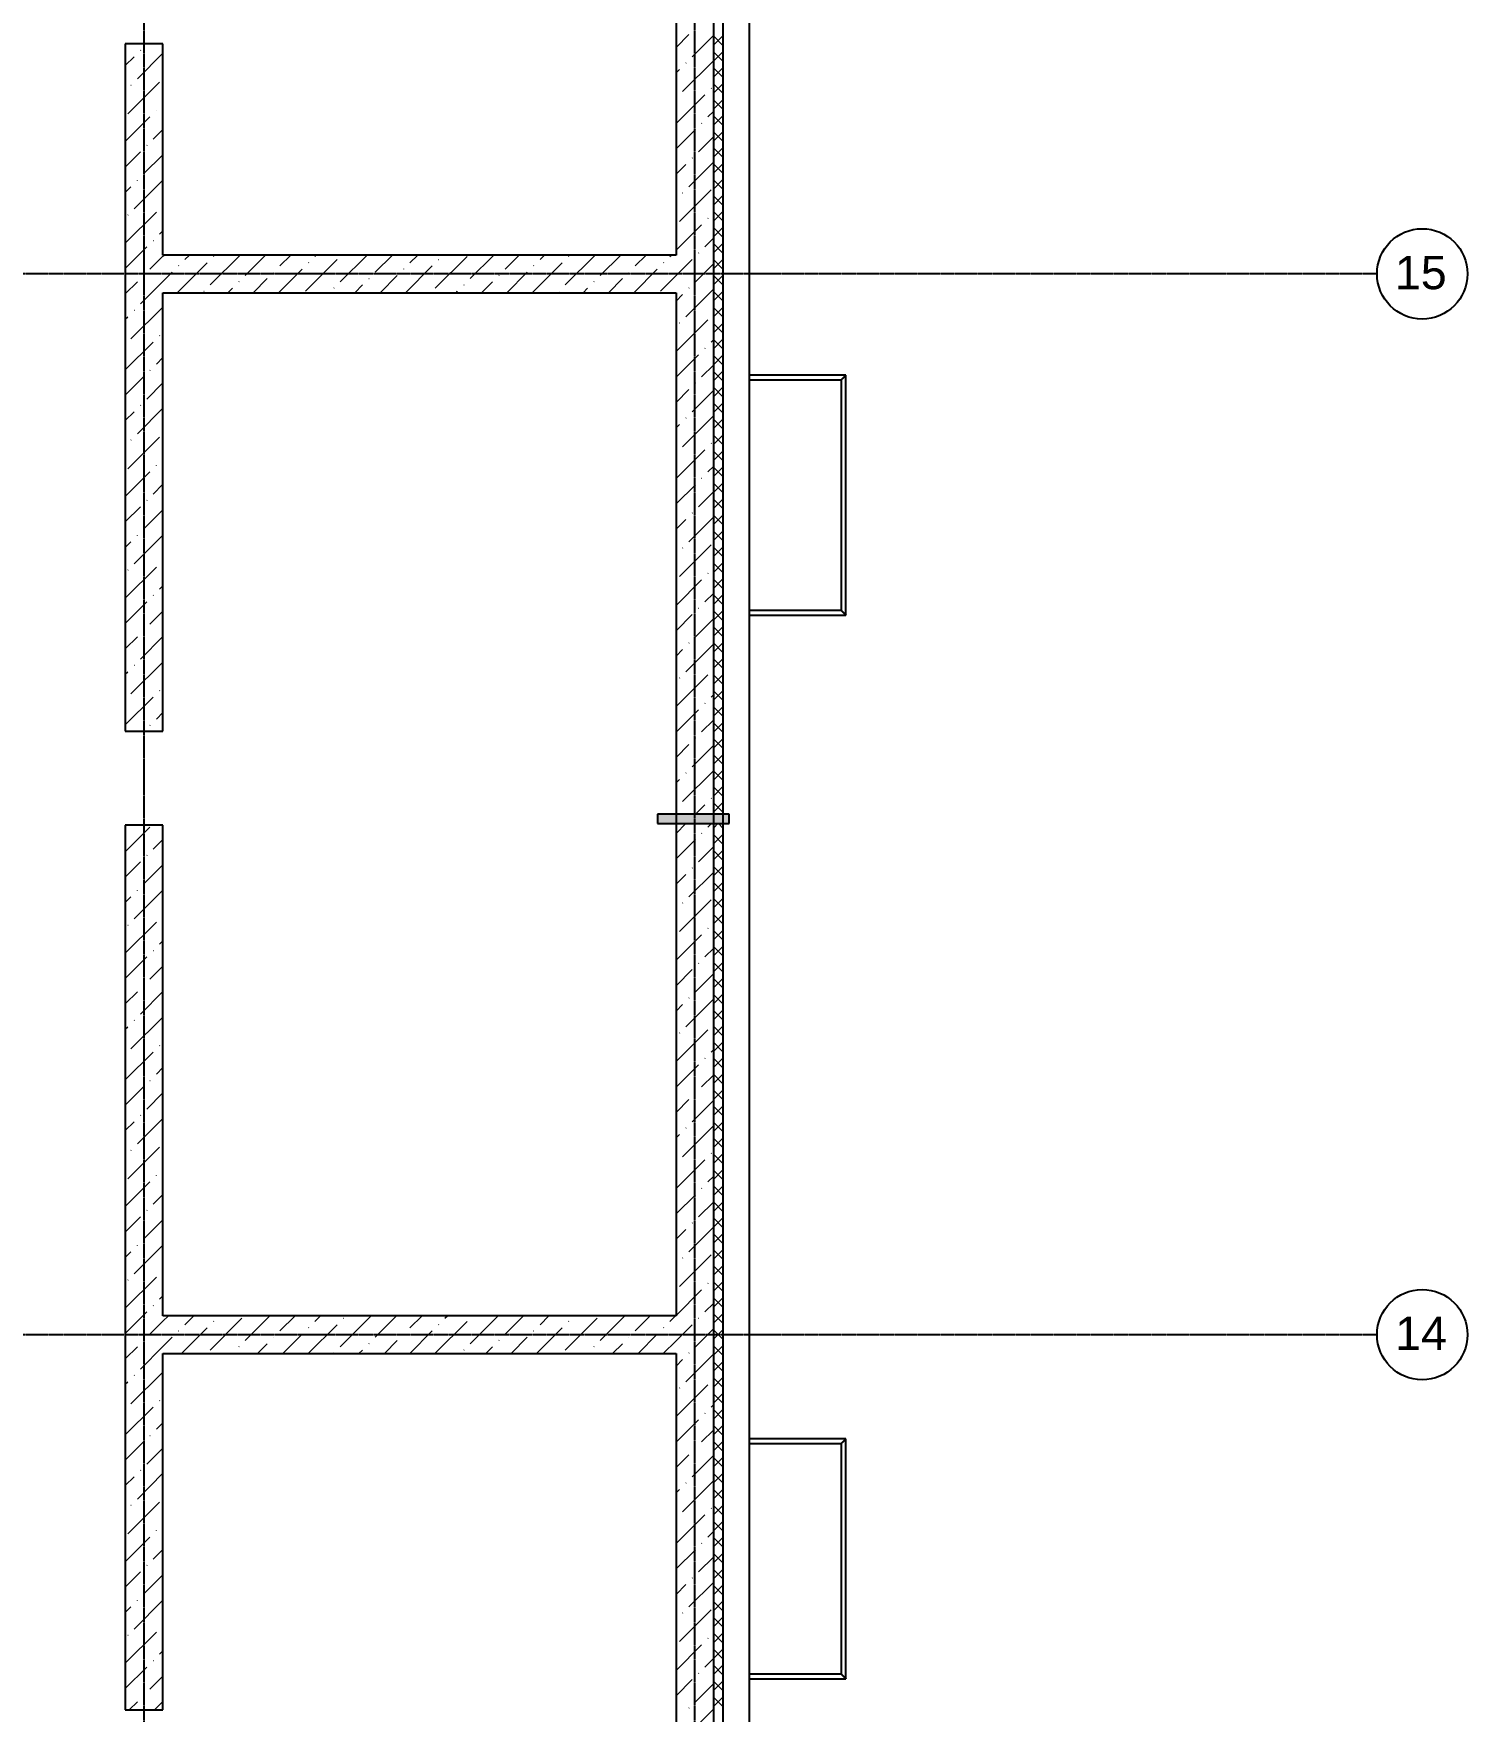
# Model space of a CAD drawing. Header units: millimetres. Extents: x -3463 to 813393, y -106315 to 159215.
# Drawn here: x 12945 to 28175, y 53121 to 70947 of the extents above; entities that cross this region are included whole.
import ezdxf

# ---------------------------------------------------------------- set-up
doc = ezdxf.new("R2010")
doc.units = ezdxf.units.MM
doc.linetypes.add('Линия сетки', pattern=[22.225, 12.7, -3.175, 3.175, -3.175])
doc.layers.add('AXIS_', color=252, linetype='Continuous')
doc.layers.add('PLANS_', color=252, linetype='Continuous')
doc.styles.add('arial', font='arial.ttf')

# ---------------------------------------------------------------- blocks, each defined once
blk = doc.blocks.new('A$Cef6d39c7')
at = {"layer": 'PLANS_'}
blk.add_hatch(color=256, dxfattribs=at).paths.add_polyline_path([(10094, 16449), (10094, 16549), (9334, 16549), (9334, 16449), (10031, 16449)], flags=0)
at = {"layer": 'AXIS_', "linetype": 'Линия сетки'}
for p, q in [((3881, -47592), (3881, 37741)), ((9731, -47592), (9731, 37741)), ((16977, 22290), (-11564, 22290)), ((16977, 11020), (-11564, 11020))]:
    blk.add_line(p, q, dxfattribs=at)
at = {"layer": 'AXIS_'}
for centre in [(17457, 22290), (17457, 11020)]:
    blk.add_circle(centre, 480, dxfattribs=at)
at = {"layer": 'PLANS_'}
for p, q in [((10311, -38335), (10311, 36480)), ((9931, -37790), (9931, 36100)), ((11336, 21214), (10311, 21214)), ((11336, 18664), (11336, 21214)), ((10311, 21164), (11286, 21164)), ((11286, 21164), (11286, 18714)), ((11286, 18714), (10311, 18714)), ((10311, 18664), (11336, 18664)), ((10094, 16549), (9334, 16549)), ((9334, 16549), (9334, 16449)), ((9334, 16449), (10094, 16449)), ((10094, 16449), (10094, 16549)), ((11336, 9914), (10311, 9914)), ((10311, 9864), (11286, 9864)), ((11286, 9864), (11286, 7414)), ((11336, 7364), (11336, 9914)), ((11286, 7414), (10311, 7414)), ((10311, 7364), (11336, 7364))]:
    blk.add_line(p, q, dxfattribs=at)
at = {"layer": 'PLANS_', "lineweight": 25}
for p, q in [((10031, -37790), (10031, 36200)), ((9531, 35700), (9531, 22490)), ((3681, 24733), (3681, 17433)), ((4081, 24733), (3681, 24733)), ((4081, 22490), (4081, 24733)), ((9531, 22490), (4081, 22490)), ((4081, 17433), (4081, 22090)), ((4081, 22090), (9531, 22090)), ((9531, 22090), (9531, 11220)), ((3681, 17433), (4081, 17433)), ((3681, 16433), (3681, 7033)), ((4081, 16433), (3681, 16433)), ((4081, 11220), (4081, 16433)), ((9531, 11220), (4081, 11220)), ((4081, 7033), (4081, 10820)), ((4081, 10820), (9531, 10820)), ((9531, 10820), (9531, 1950)), ((3681, 7033), (4081, 7033))]:
    blk.add_line(p, q, dxfattribs=at)
at = {"layer": 'PLANS_', "linetype": 'Continuous', "lineweight": 9}
for p, q in [((9531, 24695), (9668, 24832)), ((9702, 24597), (9931, 24826)), ((9931, 24722), (10031, 24822)), ((10031, 24714), (9931, 24814)), ((3809, 24361), (4081, 24634)), ((3842, 24664), (3845, 24667)), ((3910, 24731), (3911, 24733)), ((9931, 24552), (10031, 24652)), ((10031, 24545), (9931, 24645)), ((3681, 24503), (3775, 24597)), ((9531, 24426), (9567, 24462)), ((9601, 24226), (9931, 24557)), ((9635, 24529), (9638, 24532)), ((9931, 24383), (10031, 24483)), ((10031, 24375), (9931, 24475)), ((3708, 23990), (4045, 24327)), ((3741, 24294), (3744, 24296)), ((9904, 24260), (9907, 24263)), ((9931, 24213), (10031, 24313)), ((10031, 24205), (9931, 24305)), ((4078, 24091), (4081, 24095)), ((9531, 23887), (9837, 24192)), ((9534, 24159), (9537, 24162)), ((9931, 24043), (10031, 24143)), ((10031, 24035), (9931, 24135)), ((3681, 23695), (3943, 23957)), ((4011, 24024), (4014, 24027)), ((9803, 23889), (9806, 23892)), ((9870, 23957), (9931, 24018)), ((9931, 23873), (10031, 23973)), ((10031, 23866), (9931, 23966)), ((3977, 23721), (4081, 23825)), ((9531, 23618), (9736, 23822)), ((9769, 23586), (9931, 23748)), ((9931, 23704), (10031, 23804)), ((10031, 23696), (9931, 23796)), ((3681, 23425), (3842, 23586)), ((3876, 23351), (4081, 23556)), ((3910, 23654), (3913, 23657)), ((9931, 23534), (10031, 23634)), ((10031, 23526), (9931, 23626)), ((9531, 23348), (9635, 23452)), ((9668, 23216), (9931, 23479)), ((9702, 23519), (9705, 23522)), ((9931, 23364), (10031, 23464)), ((10031, 23357), (9931, 23457)), ((3681, 23156), (3741, 23216)), ((3775, 22980), (4081, 23286)), ((3809, 23283), (3812, 23286)), ((9567, 22845), (9904, 23182)), ((9931, 23195), (10031, 23295)), ((10031, 23187), (9931, 23287)), ((4078, 23014), (4081, 23017)), ((9531, 23079), (9534, 23081)), ((9601, 23149), (9604, 23151)), ((9931, 23025), (10031, 23125)), ((10031, 23017), (9931, 23117)), ((3681, 22617), (4011, 22946)), ((3708, 22913), (3711, 22916)), ((9870, 22879), (9873, 22882)), ((9931, 22855), (10031, 22955)), ((10031, 22848), (9931, 22948)), ((3977, 22643), (3980, 22646)), ((4045, 22711), (4081, 22748)), ((9531, 22540), (9803, 22812)), ((9837, 22576), (9931, 22671)), ((9931, 22686), (10031, 22786)), ((10031, 22678), (9931, 22778)), ((3681, 22348), (3910, 22576)), ((3943, 22340), (4081, 22478)), ((4081, 22478), (4093, 22490)), ((4314, 22441), (4363, 22490)), ((4583, 22172), (4902, 22490)), ((4617, 22475), (4620, 22478)), ((4954, 22273), (5171, 22490)), ((5324, 22374), (5440, 22490)), ((5695, 22475), (5710, 22490)), ((5964, 22206), (6249, 22490)), ((6334, 22307), (6518, 22490)), ((6705, 22408), (6788, 22490)), ((6974, 22138), (7311, 22475)), ((7345, 22239), (7596, 22490)), ((7715, 22340), (7865, 22490)), ((8086, 22441), (8135, 22490)), ((8355, 22172), (8673, 22490)), ((8389, 22475), (8392, 22478)), ((8725, 22273), (8943, 22490)), ((9096, 22374), (9212, 22490)), ((9466, 22475), (9482, 22490)), ((9769, 22509), (9772, 22512)), ((9931, 22516), (10031, 22616)), ((10031, 22508), (9931, 22608)), ((4081, 22209), (4179, 22307)), ((4232, 22090), (4550, 22408)), ((4247, 22374), (4249, 22377)), ((5257, 22307), (5260, 22309)), ((5310, 22090), (5560, 22340)), ((5594, 22105), (5930, 22441)), ((5627, 22408), (5630, 22410)), ((6638, 22340), (6640, 22343)), ((6657, 22090), (6941, 22374)), ((7008, 22441), (7011, 22444)), ((7735, 22090), (7951, 22307)), ((8004, 22090), (8321, 22408)), ((8018, 22374), (8021, 22377)), ((9029, 22307), (9031, 22309)), ((9082, 22090), (9332, 22340)), ((9399, 22408), (9402, 22410)), ((9531, 22271), (9702, 22441)), ((9736, 22206), (9931, 22401)), ((9931, 22346), (10031, 22446)), ((10031, 22338), (9931, 22438)), ((3681, 22078), (3809, 22206)), ((3842, 21970), (4081, 22209)), ((3876, 22273), (3879, 22276)), ((4516, 22105), (4519, 22107)), ((4771, 22090), (4819, 22138)), ((4886, 22206), (4889, 22208)), ((5040, 22090), (5189, 22239)), ((5897, 22138), (5900, 22141)), ((6118, 22090), (6200, 22172)), ((6267, 22239), (6270, 22242)), ((6388, 22090), (6570, 22273)), ((7196, 22090), (7210, 22105)), ((7277, 22172), (7280, 22175)), ((7465, 22090), (7580, 22206)), ((7648, 22273), (7651, 22276)), ((8288, 22105), (8291, 22107)), ((8543, 22090), (8591, 22138)), ((8658, 22206), (8661, 22208)), ((8812, 22090), (8961, 22239)), ((9365, 22105), (9531, 22271)), ((9635, 21835), (9931, 22132)), ((9668, 22138), (9671, 22141)), ((9931, 22176), (10031, 22276)), ((10031, 22169), (9931, 22269)), ((9931, 22007), (10031, 22107)), ((3741, 21599), (4078, 21936)), ((9531, 22001), (9601, 22071)), ((10031, 21999), (9931, 22099)), ((9931, 21837), (10031, 21937)), ((10031, 21829), (9931, 21929)), ((3681, 21809), (3708, 21835)), ((3775, 21903), (3778, 21905)), ((9534, 21465), (9870, 21801)), ((9567, 21768), (9570, 21771)), ((9931, 21667), (10031, 21767)), ((10031, 21660), (9931, 21760)), ((4045, 21633), (4047, 21636)), ((9904, 21566), (9931, 21593)), ((9931, 21498), (10031, 21598)), ((10031, 21490), (9931, 21590)), ((3681, 21270), (3977, 21566)), ((4011, 21330), (4081, 21401)), ((9531, 21193), (9769, 21431)), ((9837, 21498), (9840, 21501)), ((9931, 21328), (10031, 21428)), ((10031, 21320), (9931, 21420)), ((3943, 21263), (3946, 21266)), ((9803, 21195), (9931, 21324)), ((9931, 21158), (10031, 21258)), ((10031, 21150), (9931, 21250)), ((3681, 21001), (3876, 21195)), ((3910, 20960), (4081, 21131)), ((9531, 20924), (9668, 21061)), ((9702, 20825), (9931, 21054)), ((9736, 21128), (9739, 21131)), ((9931, 20988), (10031, 21088)), ((10031, 20981), (9931, 21081)), ((3809, 20589), (4081, 20862)), ((3842, 20892), (3845, 20895)), ((9931, 20819), (10031, 20919)), ((10031, 20811), (9931, 20911)), ((3681, 20731), (3775, 20825)), ((9531, 20654), (9567, 20690)), ((9601, 20454), (9931, 20785)), ((9635, 20758), (9638, 20760)), ((9931, 20649), (10031, 20749)), ((10031, 20641), (9931, 20741)), ((3708, 20219), (4045, 20555)), ((3741, 20522), (3744, 20525)), ((9931, 20479), (10031, 20579)), ((10031, 20472), (9931, 20572)), ((4078, 20320), (4081, 20323)), ((9531, 20115), (9837, 20421)), ((9534, 20387), (9537, 20390)), ((9904, 20488), (9907, 20491)), ((9931, 20310), (10031, 20410)), ((10031, 20302), (9931, 20402)), ((3681, 19923), (3943, 20185)), ((4011, 20252), (4014, 20255)), ((9870, 20185), (9931, 20246)), ((9931, 20140), (10031, 20240)), ((10031, 20132), (9931, 20232)), ((3977, 19949), (4081, 20054)), ((9531, 19846), (9736, 20050)), ((9769, 19815), (9931, 19977)), ((9803, 20118), (9806, 20121)), ((9931, 19970), (10031, 20070)), ((10031, 19963), (9931, 20063)), ((3681, 19654), (3842, 19815)), ((3910, 19882), (3913, 19885)), ((9931, 19801), (10031, 19901)), ((10031, 19793), (9931, 19893)), ((3876, 19579), (4081, 19784)), ((9531, 19577), (9635, 19680)), ((9668, 19444), (9931, 19707)), ((9702, 19747), (9705, 19750)), ((9931, 19631), (10031, 19731)), ((10031, 19623), (9931, 19723)), ((3681, 19384), (3741, 19444)), ((3775, 19208), (4081, 19515)), ((3809, 19512), (3812, 19514)), ((9931, 19461), (10031, 19561)), ((10031, 19453), (9931, 19553)), ((9531, 19307), (9534, 19309)), ((9567, 19074), (9904, 19410)), ((9601, 19377), (9604, 19380)), ((9931, 19291), (10031, 19391)), ((10031, 19284), (9931, 19384)), ((3681, 18845), (4011, 19175)), ((3708, 19141), (3711, 19144)), ((4078, 19242), (4081, 19245)), ((9870, 19107), (9873, 19110)), ((9931, 19122), (10031, 19222)), ((10031, 19114), (9931, 19214)), ((4045, 18939), (4081, 18976)), ((9531, 18768), (9803, 19040)), ((9837, 18804), (9931, 18899)), ((9931, 18952), (10031, 19052)), ((10031, 18944), (9931, 19044)), ((3681, 18576), (3910, 18804)), ((3977, 18872), (3980, 18875)), ((9769, 18737), (9772, 18740)), ((9931, 18782), (10031, 18882)), ((10031, 18775), (9931, 18875)), ((3943, 18569), (4081, 18707)), ((9531, 18499), (9702, 18670)), ((9736, 18434), (9931, 18630)), ((9931, 18613), (10031, 18713)), ((10031, 18605), (9931, 18705)), ((9931, 18443), (10031, 18543)), ((3681, 18307), (3809, 18434)), ((3842, 18198), (4081, 18437)), ((3876, 18501), (3879, 18504)), ((9668, 18367), (9671, 18369)), ((10031, 18435), (9931, 18535)), ((9931, 18273), (10031, 18373)), ((10031, 18265), (9931, 18365)), ((9531, 18230), (9601, 18299)), ((9635, 18063), (9931, 18360)), ((9931, 18103), (10031, 18203)), ((10031, 18096), (9931, 18196)), ((3681, 18037), (3708, 18063)), ((3741, 17828), (4078, 18164)), ((3775, 18131), (3778, 18134)), ((9534, 17693), (9870, 18030)), ((9931, 17934), (10031, 18034)), ((10031, 17926), (9931, 18026)), ((4045, 17861), (4047, 17864)), ((9567, 17996), (9570, 17999)), ((9931, 17764), (10031, 17864)), ((10031, 17756), (9931, 17856)), ((3681, 17498), (3977, 17794)), ((9531, 17421), (9769, 17659)), ((9837, 17727), (9840, 17730)), ((9904, 17794), (9931, 17821)), ((9931, 17594), (10031, 17694)), ((10031, 17587), (9931, 17687)), ((3943, 17491), (3946, 17494)), ((4011, 17558), (4081, 17629)), ((9803, 17424), (9931, 17552)), ((9931, 17425), (10031, 17525)), ((10031, 17417), (9931, 17517)), ((9736, 17356), (9739, 17359)), ((9931, 17255), (10031, 17355)), ((10031, 17247), (9931, 17347)), ((9531, 17152), (9668, 17289)), ((9702, 17053), (9931, 17283)), ((9931, 17085), (10031, 17185)), ((10031, 17078), (9931, 17178)), ((9601, 16683), (9931, 17013)), ((9635, 16986), (9638, 16989)), ((9931, 16916), (10031, 17016)), ((10031, 16908), (9931, 17008)), ((9531, 16883), (9567, 16918)), ((9931, 16746), (10031, 16846)), ((10031, 16738), (9931, 16838)), ((9534, 16615), (9537, 16618)), ((9736, 16549), (9837, 16649)), ((9904, 16716), (9907, 16719)), ((9931, 16576), (10031, 16676)), ((10031, 16568), (9931, 16668)), ((3681, 16151), (3943, 16413)), ((9531, 16344), (9636, 16449)), ((9870, 16413), (9906, 16449)), ((9931, 16406), (9974, 16449)), ((10031, 16399), (9981, 16449)), ((3977, 16178), (4081, 16282)), ((9531, 16074), (9736, 16279)), ((9803, 16346), (9806, 16349)), ((9931, 16237), (10031, 16337)), ((10031, 16229), (9931, 16329)), ((3910, 16110), (3913, 16113)), ((9769, 16043), (9931, 16205)), ((9931, 16067), (10031, 16167)), ((10031, 16059), (9931, 16159)), ((3681, 15882), (3842, 16043)), ((3876, 15807), (4081, 16012)), ((9531, 15805), (9635, 15908)), ((9668, 15672), (9931, 15935)), ((9702, 15976), (9705, 15978)), ((9931, 15897), (10031, 15997)), ((10031, 15890), (9931, 15990)), ((3775, 15437), (4081, 15743)), ((3809, 15740), (3812, 15743)), ((9931, 15728), (10031, 15828)), ((10031, 15720), (9931, 15820)), ((3681, 15612), (3741, 15672)), ((9531, 15535), (9534, 15538)), ((9567, 15302), (9904, 15639)), ((9601, 15605), (9604, 15608)), ((9931, 15558), (10031, 15658)), ((10031, 15550), (9931, 15650)), ((3681, 15074), (4011, 15403)), ((3708, 15369), (3711, 15372)), ((4078, 15470), (4081, 15473)), ((9870, 15336), (9873, 15339)), ((9931, 15388), (10031, 15488)), ((10031, 15380), (9931, 15480)), ((4045, 15167), (4081, 15204)), ((9531, 14997), (9803, 15268)), ((9931, 15218), (10031, 15318)), ((10031, 15211), (9931, 15311)), ((3681, 14804), (3910, 15033)), ((3977, 15100), (3980, 15103)), ((9837, 15033), (9931, 15127)), ((9931, 15049), (10031, 15149)), ((10031, 15041), (9931, 15141)), ((9931, 14879), (10031, 14979)), ((3943, 14797), (4081, 14935)), ((9531, 14727), (9702, 14898)), ((9736, 14662), (9931, 14858)), ((9769, 14965), (9772, 14968)), ((10031, 14871), (9931, 14971)), ((9931, 14709), (10031, 14809)), ((10031, 14702), (9931, 14802)), ((3681, 14535), (3809, 14662)), ((3842, 14426), (4081, 14665)), ((3876, 14730), (3879, 14732)), ((9931, 14540), (10031, 14640)), ((10031, 14532), (9931, 14632)), ((9531, 14458), (9601, 14527)), ((9635, 14292), (9931, 14588)), ((9668, 14595), (9671, 14598)), ((9931, 14370), (10031, 14470)), ((10031, 14362), (9931, 14462)), ((3681, 14265), (3708, 14292)), ((3741, 14056), (4078, 14393)), ((3775, 14359), (3778, 14362)), ((9931, 14200), (10031, 14300)), ((10031, 14193), (9931, 14293)), ((4045, 14090), (4047, 14093)), ((9534, 13921), (9870, 14258)), ((9567, 14224), (9570, 14227)), ((9931, 14031), (10031, 14131)), ((10031, 14023), (9931, 14123)), ((3681, 13727), (3977, 14022)), ((9837, 13955), (9840, 13958)), ((9904, 14022), (9931, 14050)), ((9931, 13861), (10031, 13961)), ((10031, 13853), (9931, 13953)), ((4011, 13787), (4081, 13857)), ((9531, 13650), (9769, 13888)), ((9803, 13652), (9931, 13780)), ((9931, 13691), (10031, 13791)), ((10031, 13683), (9931, 13783)), ((3681, 13457), (3876, 13652)), ((3910, 13416), (4081, 13588)), ((3943, 13719), (3946, 13722)), ((9736, 13585), (9739, 13587)), ((9931, 13521), (10031, 13621)), ((10031, 13514), (9931, 13614)), ((9531, 13380), (9668, 13517)), ((9702, 13281), (9931, 13511)), ((9931, 13352), (10031, 13452)), ((10031, 13344), (9931, 13444)), ((3681, 13188), (3775, 13281)), ((3809, 13046), (4081, 13318)), ((3842, 13349), (3845, 13352)), ((9601, 12911), (9931, 13241)), ((9635, 13214), (9638, 13217)), ((9931, 13182), (10031, 13282)), ((10031, 13174), (9931, 13274)), ((9531, 13111), (9567, 13147)), ((9931, 13012), (10031, 13112)), ((10031, 13005), (9931, 13105)), ((3708, 12675), (4045, 13012)), ((3741, 12978), (3744, 12981)), ((9531, 12572), (9837, 12877)), ((9534, 12844), (9537, 12847)), ((9904, 12945), (9907, 12948)), ((9931, 12843), (10031, 12943)), ((10031, 12835), (9931, 12935)), ((4011, 12709), (4014, 12712)), ((4078, 12776), (4081, 12780)), ((9870, 12642), (9931, 12703)), ((9931, 12673), (10031, 12773)), ((10031, 12665), (9931, 12765)), ((3681, 12380), (3943, 12642)), ((3977, 12406), (4081, 12510)), ((9531, 12303), (9736, 12507)), ((9803, 12574), (9806, 12577)), ((9931, 12503), (10031, 12603)), ((10031, 12496), (9931, 12596)), ((3910, 12339), (3913, 12341)), ((9769, 12271), (9931, 12433)), ((9931, 12333), (10031, 12433)), ((10031, 12326), (9931, 12426)), ((3681, 12110), (3842, 12271)), ((3876, 12035), (4081, 12241)), ((9531, 12033), (9635, 12136)), ((9668, 11901), (9931, 12164)), ((9702, 12204), (9705, 12207)), ((9931, 12164), (10031, 12264)), ((10031, 12156), (9931, 12256)), ((3775, 11665), (4081, 11971)), ((3809, 11968), (3812, 11971)), ((9931, 11994), (10031, 12094)), ((10031, 11986), (9931, 12086)), ((3681, 11841), (3741, 11901)), ((9531, 11764), (9534, 11766)), ((9567, 11530), (9904, 11867)), ((9601, 11833), (9604, 11836)), ((9931, 11824), (10031, 11924)), ((10031, 11817), (9931, 11917)), ((3681, 11302), (4011, 11631)), ((3708, 11598), (3711, 11601)), ((4078, 11699), (4081, 11702)), ((9931, 11655), (10031, 11755)), ((10031, 11647), (9931, 11747)), ((4045, 11396), (4081, 11433)), ((9531, 11225), (9803, 11497)), ((9870, 11564), (9873, 11567)), ((9931, 11485), (10031, 11585)), ((10031, 11477), (9931, 11577)), ((9931, 11315), (10031, 11415)), ((3681, 11033), (3910, 11261)), ((3977, 11328), (3980, 11331)), ((9837, 11261), (9931, 11356)), ((10031, 11308), (9931, 11408)), ((9931, 11146), (10031, 11246)), ((10031, 11138), (9931, 11238)), ((3943, 11025), (4081, 11163)), ((4081, 11163), (4139, 11220)), ((4247, 11059), (4249, 11062)), ((4277, 10820), (4550, 11093)), ((4314, 11126), (4408, 11220)), ((4583, 10857), (4920, 11194)), ((4617, 11160), (4620, 11163)), ((4954, 10958), (5216, 11220)), ((5324, 11059), (5486, 11220)), ((5624, 10820), (5930, 11126)), ((5627, 11093), (5630, 11095)), ((5695, 11160), (5755, 11220)), ((5964, 10890), (6294, 11220)), ((5998, 11194), (6001, 11196)), ((6334, 10992), (6563, 11220)), ((6702, 10820), (6941, 11059)), ((6705, 11093), (6833, 11220)), ((6974, 10823), (7311, 11160)), ((7008, 11126), (7011, 11129)), ((7075, 11194), (7102, 11220)), ((7345, 10924), (7641, 11220)), ((7715, 11025), (7910, 11220)), ((8018, 11059), (8021, 11062)), ((8049, 10820), (8321, 11093)), ((8086, 11126), (8180, 11220)), ((8355, 10857), (8692, 11194)), ((8389, 11160), (8392, 11163)), ((8725, 10958), (8988, 11220)), ((9096, 11059), (9257, 11220)), ((9399, 11093), (9402, 11095)), ((9466, 11160), (9527, 11220)), ((9531, 10956), (9702, 11126)), ((9736, 10890), (9931, 11086)), ((9769, 11194), (9772, 11196)), ((9931, 10976), (10031, 11076)), ((10031, 10968), (9931, 11068)), ((3681, 10763), (3809, 10890)), ((3842, 10655), (4081, 10894)), ((3876, 10958), (3879, 10961)), ((4081, 10894), (4179, 10992)), ((4886, 10890), (4889, 10893)), ((5086, 10820), (5189, 10924)), ((5257, 10992), (5260, 10994)), ((5355, 10820), (5560, 11025)), ((6267, 10924), (6270, 10927)), ((6433, 10820), (6570, 10958)), ((6638, 11025), (6640, 11028)), ((7510, 10820), (7580, 10890)), ((7648, 10958), (7651, 10961)), ((7780, 10820), (7951, 10992)), ((8658, 10890), (8661, 10893)), ((8857, 10820), (8961, 10924)), ((9029, 10992), (9031, 10994)), ((9127, 10820), (9332, 11025)), ((9396, 10820), (9531, 10956)), ((9931, 10806), (10031, 10906)), ((10031, 10798), (9931, 10898)), ((4816, 10820), (4819, 10823)), ((5897, 10823), (5900, 10826)), ((6163, 10820), (6200, 10857)), ((7277, 10857), (7280, 10860)), ((8588, 10820), (8591, 10823)), ((9531, 10686), (9601, 10756)), ((9635, 10520), (9931, 10817)), ((9668, 10823), (9671, 10826)), ((9931, 10636), (10031, 10736)), ((10031, 10629), (9931, 10729)), ((3681, 10494), (3708, 10520)), ((3741, 10284), (4078, 10621)), ((3775, 10587), (3778, 10590)), ((9931, 10467), (10031, 10567)), ((10031, 10459), (9931, 10559)), ((9534, 10150), (9870, 10486)), ((9567, 10453), (9570, 10456)), ((9931, 10297), (10031, 10397)), ((10031, 10289), (9931, 10389)), ((3681, 9955), (3977, 10251)), ((4045, 10318), (4047, 10321)), ((9837, 10183), (9840, 10186)), ((9904, 10251), (9931, 10278)), ((9931, 10127), (10031, 10227)), ((10031, 10120), (9931, 10220)), ((4011, 10015), (4081, 10085)), ((9531, 9878), (9769, 10116)), ((9803, 9880), (9931, 10009)), ((9931, 9958), (10031, 10058)), ((10031, 9950), (9931, 10050)), ((3681, 9685), (3876, 9880)), ((3910, 9644), (4081, 9816)), ((3943, 9948), (3946, 9950)), ((9736, 9813), (9739, 9816)), ((9931, 9788), (10031, 9888)), ((10031, 9780), (9931, 9880)), ((9531, 9609), (9668, 9745)), ((9702, 9510), (9931, 9739)), ((9931, 9618), (10031, 9718)), ((10031, 9611), (9931, 9711)), ((3681, 9416), (3775, 9510)), ((3809, 9274), (4081, 9547)), ((3842, 9577), (3845, 9580)), ((9601, 9139), (9931, 9470)), ((9931, 9448), (10031, 9548)), ((10031, 9441), (9931, 9541)), ((9531, 9339), (9567, 9375)), ((9635, 9442), (9638, 9445)), ((9931, 9279), (10031, 9379)), ((10031, 9271), (9931, 9371)), ((3708, 8904), (4045, 9240)), ((3741, 9207), (3744, 9210)), ((9531, 8800), (9837, 9106)), ((9904, 9173), (9907, 9176)), ((9931, 9109), (10031, 9209)), ((10031, 9101), (9931, 9201)), ((4011, 8937), (4014, 8940)), ((4078, 9005), (4081, 9008)), ((9534, 9072), (9537, 9075)), ((9870, 8870), (9931, 8931)), ((9931, 8939), (10031, 9039)), ((10031, 8932), (9931, 9032)), ((3681, 8608), (3943, 8870)), ((3977, 8634), (4081, 8738)), ((9531, 8531), (9736, 8735)), ((9803, 8803), (9806, 8805)), ((9931, 8770), (10031, 8870)), ((10031, 8762), (9931, 8862)), ((3910, 8567), (3913, 8570)), ((9769, 8499), (9931, 8661)), ((9931, 8600), (10031, 8700)), ((10031, 8592), (9931, 8692)), ((3681, 8338), (3842, 8499)), ((3876, 8264), (4081, 8469)), ((9668, 8129), (9931, 8392)), ((9702, 8432), (9705, 8435)), ((9931, 8430), (10031, 8530)), ((10031, 8423), (9931, 8523)), ((9531, 8261), (9635, 8365)), ((9931, 8261), (10031, 8361)), ((10031, 8253), (9931, 8353)), ((3681, 8069), (3741, 8129)), ((3775, 7893), (4081, 8200)), ((3809, 8196), (3812, 8199)), ((9567, 7759), (9904, 8095)), ((9601, 8062), (9604, 8065)), ((9931, 8091), (10031, 8191)), ((10031, 8083), (9931, 8183)), ((3681, 7530), (4011, 7860)), ((4078, 7927), (4081, 7930)), ((9531, 7992), (9534, 7994)), ((9931, 7921), (10031, 8021)), ((10031, 7913), (9931, 8013)), ((9931, 7751), (10031, 7851)), ((10031, 7744), (9931, 7844)), ((3708, 7826), (3711, 7829)), ((9531, 7453), (9803, 7725)), ((9870, 7792), (9873, 7795)), ((9931, 7582), (10031, 7682)), ((10031, 7574), (9931, 7674)), ((3681, 7261), (3910, 7489)), ((3977, 7557), (3980, 7559)), ((4045, 7624), (4081, 7661)), ((9837, 7489), (9931, 7584)), ((9931, 7412), (10031, 7512)), ((10031, 7404), (9931, 7504)), ((3943, 7253), (4081, 7391)), ((9531, 7184), (9702, 7355)), ((9736, 7119), (9931, 7314)), ((9769, 7422), (9772, 7425)), ((9931, 7242), (10031, 7342)), ((10031, 7235), (9931, 7335)), ((3876, 7186), (3879, 7189)), ((9931, 7073), (10031, 7173)), ((10031, 7065), (9931, 7165)), ((3723, 7033), (3809, 7119)), ((3992, 7033), (4081, 7122)), ((9635, 6748), (9931, 7045)), ((9668, 7051), (9671, 7054))]:
    blk.add_line(p, q, dxfattribs=at)
at = {"layer": 'PLANS_'}
for points in [[(11286, 21164), (11286, 21164), (11287, 21165), (11288, 21166), (11290, 21168), (11291, 21169), (11293, 21171), (11294, 21172), (11296, 21174), (11298, 21176), (11300, 21178), (11302, 21180), (11303, 21181), (11305, 21183), (11307, 21184), (11308, 21186), (11310, 21188), (11311, 21189), (11313, 21191), (11315, 21193), (11316, 21194), (11318, 21196), (11319, 21197), (11321, 21199), (11322, 21200), (11324, 21202), (11325, 21203), (11327, 21205), (11329, 21207), (11330, 21208), (11332, 21210), (11333, 21211), (11335, 21212), (11336, 21214), (11336, 21214), (11336, 21214)], [(11286, 18714), (11286, 18714), (11287, 18714), (11288, 18712), (11290, 18711), (11291, 18710), (11293, 18708), (11294, 18707), (11296, 18705), (11298, 18702), (11300, 18700), (11302, 18699), (11303, 18697), (11305, 18696), (11307, 18694), (11308, 18693), (11310, 18691), (11311, 18689), (11313, 18688), (11315, 18686), (11316, 18684), (11318, 18683), (11319, 18681), (11321, 18680), (11322, 18678), (11324, 18677), (11325, 18675), (11327, 18674), (11329, 18672), (11330, 18671), (11332, 18669), (11333, 18668), (11335, 18666), (11336, 18665), (11336, 18664), (11336, 18664)], [(11286, 9864), (11286, 9864), (11287, 9865), (11288, 9866), (11290, 9868), (11291, 9869), (11293, 9871), (11294, 9872), (11296, 9874), (11298, 9876), (11300, 9878), (11302, 9880), (11303, 9881), (11305, 9883), (11307, 9884), (11308, 9886), (11310, 9888), (11311, 9889), (11313, 9891), (11315, 9893), (11316, 9894), (11318, 9896), (11319, 9897), (11321, 9899), (11322, 9900), (11324, 9902), (11325, 9903), (11327, 9905), (11329, 9907), (11330, 9908), (11332, 9910), (11333, 9911), (11335, 9912), (11336, 9914), (11336, 9914), (11336, 9914)], [(11286, 7414), (11286, 7414), (11287, 7414), (11288, 7412), (11290, 7411), (11291, 7410), (11293, 7408), (11294, 7407), (11296, 7405), (11298, 7402), (11300, 7400), (11302, 7399), (11303, 7397), (11305, 7396), (11307, 7394), (11308, 7393), (11310, 7391), (11311, 7389), (11313, 7388), (11315, 7386), (11316, 7384), (11318, 7383), (11319, 7381), (11321, 7380), (11322, 7378), (11324, 7377), (11325, 7375), (11327, 7374), (11329, 7372), (11330, 7371), (11332, 7369), (11333, 7368), (11335, 7366), (11336, 7365), (11336, 7364), (11336, 7364)]]:
    blk.add_open_spline(points, degree=3, knots=[0, 0, 0, 0, 0.083333, 0.125, 0.166667, 0.208333, 0.229167, 0.25, 0.291667, 0.333333, 0.354167, 0.375, 0.395833, 0.416667, 0.4375, 0.458333, 0.479167, 0.5, 0.520833, 0.541667, 0.5625, 0.583333, 0.604167, 0.625, 0.645833, 0.666667, 0.6875, 0.708333, 0.75, 0.770833, 0.791667, 0.833333, 0.875, 0.916667, 1, 1, 1, 1], dxfattribs=at)
at = {"layer": 'AXIS_', "lineweight": -3, "style": 'arial'}
for s, p in [('15', (17167, 22127)), ('14', (17169, 10857))]:
    blk.add_text(s, height=354.1, dxfattribs=at).set_placement(p)

msp = doc.modelspace()

# ---------------------------------------------------------------- block references
at = {"lineweight": -3}
msp.add_blockref('A$Cef6d39c7', (10238, 46104), dxfattribs=at)

doc.saveas('drawing.dxf')
